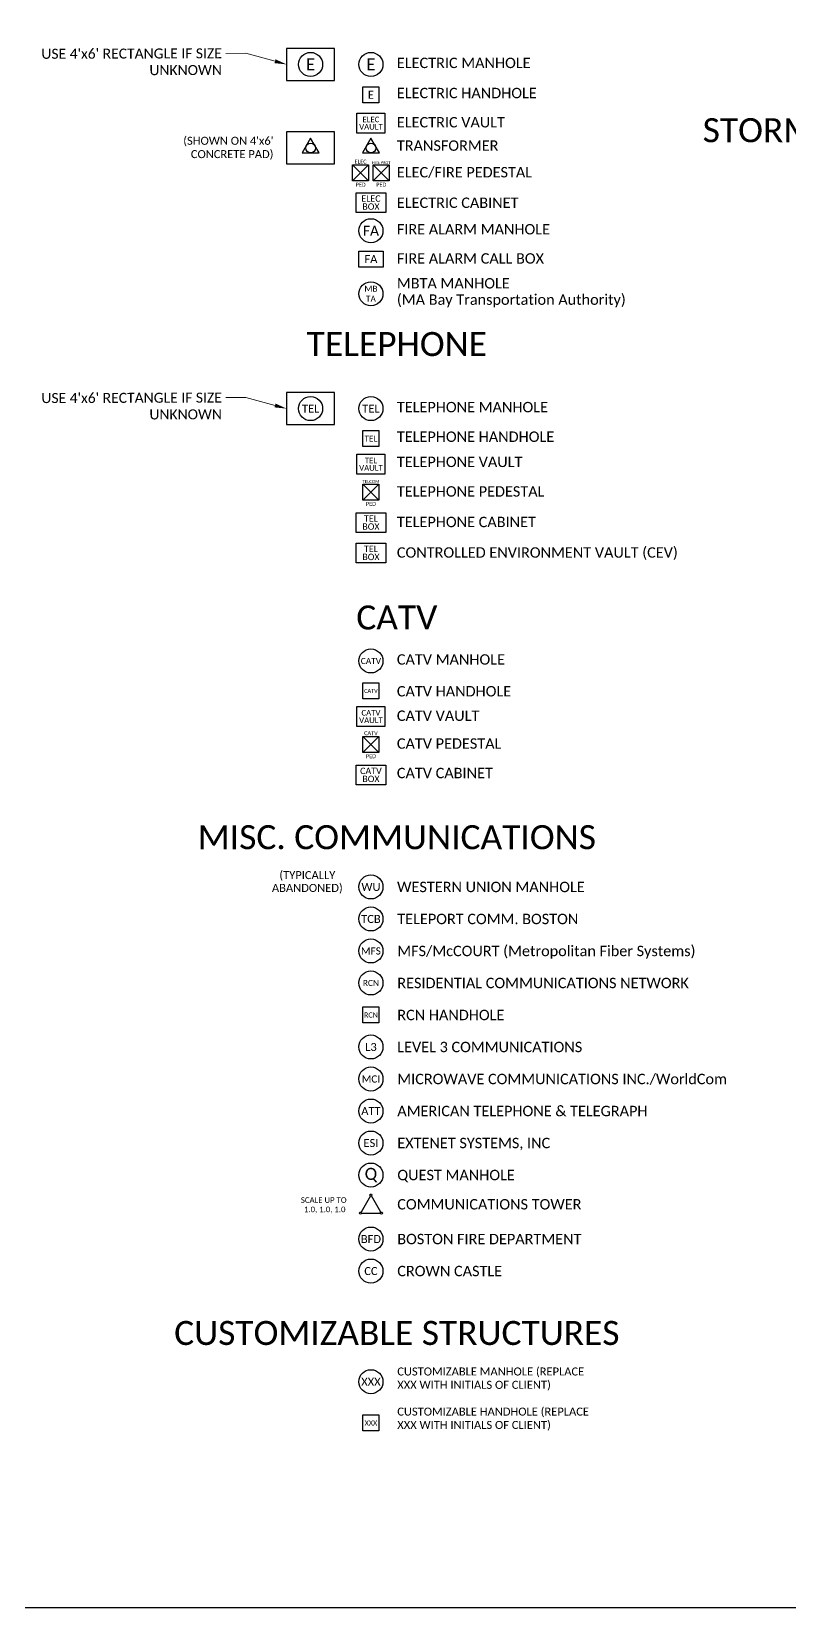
# Model space of a CAD drawing. Extents: x 779170 to 779830, y 2956097 to 2956472.
# Drawn here: x 779547.5 to 779642.2, y 2956097.5 to 2956294.4 of the extents above; entities that cross this region are included whole.
import ezdxf
from ezdxf import colors
from ezdxf.entities.mleader import LeaderData, LeaderLine
from ezdxf.enums import TextEntityAlignment as Align
from ezdxf.math import Vec2, Vec3

# ---------------------------------------------------------------- set-up
doc = ezdxf.new("R2010")
doc.units = 0
doc.header["$MEASUREMENT"] = 0
doc.layers.get('Defpoints').update_dxf_attribs({"color": 4})
for name, color, linetype in [('C-COMM-STRC', 30, 'Continuous'), ('C-ELEC-STRC', 1, 'Continuous'), ('C-FIRE-STRC', 1, 'Continuous'), ('G-ANNO-NOTE', 7, 'Continuous')]:
    doc.layers.add(name, color=color, linetype=linetype)
doc.styles.add('Calibri', font='calibri.ttf')
doc.styles.add('EXISTING', font='calibrili.ttf')
doc.styles.add('PROPOSED', font='calibri.ttf')

# ---------------------------------------------------------------- blocks, each defined once
blk = doc.blocks.new('*U140')
at = {"layer": 'C-ELEC-STRC'}
blk.add_circle((0, 0), 1.5, dxfattribs=at)
at = {"layer": 'C-ELEC-STRC', "style": 'EXISTING'}
blk.add_text('E', height=1.5, dxfattribs=at).set_placement((0, 0), align=Align.MIDDLE)
blk = doc.blocks.new('*U168')
at = {"layer": 'C-ELEC-STRC'}
blk.add_lwpolyline([(-1, 1), (1, 1), (1, -1), (-1, -1)], close=True, dxfattribs=at)
at = {"layer": 'C-ELEC-STRC', "style": 'EXISTING'}
blk.add_text('E', height=1, dxfattribs=at).set_placement((0, 0), align=Align.MIDDLE_CENTER)
blk = doc.blocks.new('FIRE ALARM')
blk.add_lwpolyline([(-1.52, 1), (1.52, 1), (1.52, -1), (-1.52, -1)], close=True)
at = {"style": 'EXISTING'}
blk.add_text('FA', height=1, dxfattribs=at).set_placement((0, 0), align=Align.MIDDLE)
blk = doc.blocks.new('CELL TOWER')
at = {"color": 0}
for points in [[(-0.25, 5.57), (-4.95, -2.57)], [(4.95, -2.57), (0.25, 5.57)], [(-4.7, -3), (4.7, -3)]]:
    blk.add_lwpolyline(points, dxfattribs=at)
for centre in [(0, 6), (-5.2, -3), (5.2, -3)]:
    blk.add_circle(centre, 0.5, dxfattribs=at)
blk = doc.blocks.new('TRANSFORMER')
blk.add_lwpolyline([(0, 1.21), (-1.05, -0.61), (1.05, -0.61)], close=True)
blk.add_circle((0, 0), 0.606)
blk = doc.blocks.new('*U118')
at = {"layer": 'C-ELEC-STRC'}
blk.add_lwpolyline([(-1.85, 1.23), (1.85, 1.23), (1.85, -1.23), (-1.85, -1.23)], close=True, dxfattribs=at)
at = {"layer": 'C-ELEC-STRC', "insert": (0, 0), "char_height": 0.8, "width": 3.6916, "attachment_point": 5, "line_spacing_factor": 0.75, "style": 'EXISTING'}
blk.add_mtext('ELEC\\PBOX', dxfattribs=at)
blk = doc.blocks.new('*U114')
at = {"layer": 'C-ELEC-STRC'}
blk.add_lwpolyline([(-1.75, 1.25), (1.75, 1.25), (1.75, -1.25), (-1.75, -1.25), (-1.75, 1.25)], dxfattribs=at)
at = {"layer": 'C-ELEC-STRC', "insert": (0, 0), "char_height": 0.7, "width": 3.5, "attachment_point": 5, "line_spacing_factor": 0.8, "style": 'EXISTING'}
blk.add_mtext('ELEC\\PVAULT', dxfattribs=at)
blk = doc.blocks.new('*U141')
at = {"layer": 'C-FIRE-STRC'}
blk.add_circle((0, 0), 1.5, dxfattribs=at)
at = {"layer": 'C-FIRE-STRC', "style": 'EXISTING'}
blk.add_text('FA', height=1.25, dxfattribs=at).set_placement((0, 0), align=Align.MIDDLE)
blk = doc.blocks.new('*U142')
at = {"layer": 'C-ELEC-STRC'}
blk.add_circle((0, 0), 1.5, dxfattribs=at)
at = {"layer": 'C-ELEC-STRC', "insert": (0, 0), "char_height": 0.75, "width": 1.4827, "attachment_point": 5, "style": 'EXISTING'}
blk.add_mtext('MB\\PTA', dxfattribs=at)
blk = doc.blocks.new('*U139')
at = {"layer": 'C-COMM-STRC'}
blk.add_circle((0, 0), 1.5, dxfattribs=at)
at = {"layer": 'C-COMM-STRC', "style": 'EXISTING'}
blk.add_text('TEL', height=1, dxfattribs=at).set_placement((0, 0), align=Align.MIDDLE)
blk = doc.blocks.new('*U169')
at = {"layer": 'C-COMM-STRC'}
blk.add_lwpolyline([(-1, 1), (1, 1), (1, -1), (-1, -1)], close=True, dxfattribs=at)
at = {"layer": 'C-COMM-STRC', "style": 'EXISTING'}
blk.add_text('TEL', height=0.75, dxfattribs=at).set_placement((0, 0), align=Align.MIDDLE_CENTER)
blk = doc.blocks.new('*U119')
at = {"layer": 'C-COMM-STRC'}
blk.add_lwpolyline([(-1.85, 1.23), (1.85, 1.23), (1.85, -1.23), (-1.85, -1.23)], close=True, dxfattribs=at)
at = {"layer": 'C-COMM-STRC', "insert": (0, 0), "char_height": 0.8, "width": 3.6916, "attachment_point": 5, "line_spacing_factor": 0.75, "style": 'EXISTING'}
blk.add_mtext('TEL\\PBOX', dxfattribs=at)
blk = doc.blocks.new('*U115')
at = {"layer": 'C-COMM-STRC'}
blk.add_lwpolyline([(-1.75, 1.25), (1.75, 1.25), (1.75, -1.25), (-1.75, -1.25), (-1.75, 1.25)], dxfattribs=at)
at = {"layer": 'C-COMM-STRC', "insert": (0, 0), "char_height": 0.7, "width": 3.5, "attachment_point": 5, "line_spacing_factor": 0.8, "style": 'EXISTING'}
blk.add_mtext('TEL\\PVAULT', dxfattribs=at)
blk = doc.blocks.new('*U102')
at = {"layer": 'C-COMM-STRC'}
blk.add_lwpolyline([(-1, 1), (1, 1), (1, -1), (-1, -1)], close=True, dxfattribs=at)
for points in [[(1, 1), (-1, -1)], [(-1, 1), (1, -1)]]:
    blk.add_lwpolyline(points, dxfattribs=at)
at = {"layer": 'C-COMM-STRC', "style": 'EXISTING'}
blk.add_text('TELCOM', height=0.4, dxfattribs=at).set_placement((0, 1), align=Align.BOTTOM_CENTER)
blk.add_text('PED', height=0.5, dxfattribs=at).set_placement((0, -1.23), align=Align.TOP_CENTER)
blk = doc.blocks.new('*U103')
at = {"layer": 'C-ELEC-STRC'}
blk.add_lwpolyline([(-1, 1), (1, 1), (1, -1), (-1, -1)], close=True, dxfattribs=at)
for points in [[(1, 1), (-1, -1)], [(-1, 1), (1, -1)]]:
    blk.add_lwpolyline(points, dxfattribs=at)
at = {"layer": 'C-ELEC-STRC', "style": 'EXISTING'}
blk.add_text('ELEC', height=0.5, dxfattribs=at).set_placement((0, 1), align=Align.BOTTOM_CENTER)
blk.add_text('PED', height=0.5, dxfattribs=at).set_placement((0, -1.23), align=Align.TOP_CENTER)
blk = doc.blocks.new('*U104')
at = {"layer": 'C-FIRE-STRC'}
blk.add_lwpolyline([(-1, 1), (1, 1), (1, -1), (-1, -1)], close=True, dxfattribs=at)
for points in [[(1, 1), (-1, -1)], [(-1, 1), (1, -1)]]:
    blk.add_lwpolyline(points, dxfattribs=at)
at = {"layer": 'C-FIRE-STRC', "style": 'EXISTING'}
blk.add_text('FIRE PROT', height=0.35, dxfattribs=at).set_placement((0, 1), align=Align.BOTTOM_CENTER)
blk.add_text('PED', height=0.5, dxfattribs=at).set_placement((0, -1.23), align=Align.TOP_CENTER)
blk = doc.blocks.new('*U143')
at = {"layer": 'C-COMM-STRC'}
blk.add_circle((0, 0), 1.5, dxfattribs=at)
at = {"layer": 'C-COMM-STRC', "style": 'EXISTING'}
blk.add_text('CATV', height=0.75, dxfattribs=at).set_placement((0, 0), align=Align.MIDDLE)
blk = doc.blocks.new('*U170')
at = {"layer": 'C-COMM-STRC'}
blk.add_lwpolyline([(-1, 1), (1, 1), (1, -1), (-1, -1)], close=True, dxfattribs=at)
at = {"layer": 'C-COMM-STRC', "style": 'EXISTING'}
blk.add_text('CATV', height=0.5, dxfattribs=at).set_placement((0, 0), align=Align.MIDDLE_CENTER)
blk = doc.blocks.new('*U120')
at = {"layer": 'C-COMM-STRC'}
blk.add_lwpolyline([(-1.85, 1.23), (1.85, 1.23), (1.85, -1.23), (-1.85, -1.23)], close=True, dxfattribs=at)
at = {"layer": 'C-COMM-STRC', "insert": (0, 0), "char_height": 0.8, "width": 3.6916, "attachment_point": 5, "line_spacing_factor": 0.75, "style": 'EXISTING'}
blk.add_mtext('CATV\\PBOX', dxfattribs=at)
blk = doc.blocks.new('*U116')
at = {"layer": 'C-COMM-STRC'}
blk.add_lwpolyline([(-1.75, 1.25), (1.75, 1.25), (1.75, -1.25), (-1.75, -1.25), (-1.75, 1.25)], dxfattribs=at)
at = {"layer": 'C-COMM-STRC', "insert": (0, 0), "char_height": 0.7, "width": 3.5, "attachment_point": 5, "line_spacing_factor": 0.8, "style": 'EXISTING'}
blk.add_mtext('CATV\\PVAULT', dxfattribs=at)
blk = doc.blocks.new('*U105')
at = {"layer": 'C-COMM-STRC'}
blk.add_lwpolyline([(-1, 1), (1, 1), (1, -1), (-1, -1)], close=True, dxfattribs=at)
for points in [[(1, 1), (-1, -1)], [(-1, 1), (1, -1)]]:
    blk.add_lwpolyline(points, dxfattribs=at)
at = {"layer": 'C-COMM-STRC', "style": 'EXISTING'}
blk.add_text('CATV', height=0.5, dxfattribs=at).set_placement((0, 1), align=Align.BOTTOM_CENTER)
blk.add_text('PED', height=0.5, dxfattribs=at).set_placement((0, -1.23), align=Align.TOP_CENTER)
blk.add_text('PED', height=0.5, dxfattribs=at).set_placement((0, -1.23), align=Align.TOP_CENTER)
blk = doc.blocks.new('*U171')
at = {"layer": 'C-COMM-STRC'}
blk.add_lwpolyline([(-1, 1), (1, 1), (1, -1), (-1, -1)], close=True, dxfattribs=at)
at = {"layer": 'C-COMM-STRC', "style": 'EXISTING'}
blk.add_text('RCN', height=0.65, dxfattribs=at).set_placement((0, 0), align=Align.MIDDLE_CENTER)
blk = doc.blocks.new('*U151')
at = {"layer": 'C-COMM-STRC'}
blk.add_circle((0, 0), 1.5, dxfattribs=at)
at = {"layer": 'C-COMM-STRC', "style": 'EXISTING'}
blk.add_text('WU', height=1, dxfattribs=at).set_placement((0, 0), align=Align.MIDDLE)
blk = doc.blocks.new('*U150')
at = {"layer": 'C-COMM-STRC'}
blk.add_circle((0, 0), 1.5, dxfattribs=at)
at = {"layer": 'C-COMM-STRC', "style": 'EXISTING'}
blk.add_text('TCB', height=1, dxfattribs=at).set_placement((0, 0), align=Align.MIDDLE)
blk = doc.blocks.new('*U149')
at = {"layer": 'C-COMM-STRC'}
blk.add_circle((0, 0), 1.5, dxfattribs=at)
at = {"layer": 'C-COMM-STRC', "style": 'EXISTING'}
blk.add_text('MFS', height=0.9, dxfattribs=at).set_placement((0, 0), align=Align.MIDDLE)
blk = doc.blocks.new('*U148')
at = {"layer": 'C-COMM-STRC'}
blk.add_circle((0, 0), 1.5, dxfattribs=at)
at = {"layer": 'C-COMM-STRC', "style": 'EXISTING'}
blk.add_text('RCN', height=0.75, dxfattribs=at).set_placement((0, 0), align=Align.MIDDLE)
blk = doc.blocks.new('*U147')
at = {"layer": 'C-COMM-STRC'}
blk.add_circle((0, 0), 1.5, dxfattribs=at)
at = {"layer": 'C-COMM-STRC', "style": 'EXISTING'}
blk.add_text('L3', height=1, dxfattribs=at).set_placement((0, 0), align=Align.MIDDLE)
blk = doc.blocks.new('*U146')
at = {"layer": 'C-COMM-STRC'}
blk.add_circle((0, 0), 1.5, dxfattribs=at)
at = {"layer": 'C-COMM-STRC', "style": 'EXISTING'}
blk.add_text('MCI', height=0.9, dxfattribs=at).set_placement((0, 0), align=Align.MIDDLE)
blk = doc.blocks.new('*U145')
at = {"layer": 'C-COMM-STRC'}
blk.add_circle((0, 0), 1.5, dxfattribs=at)
at = {"layer": 'C-COMM-STRC', "style": 'EXISTING'}
blk.add_text('ATT', height=1, dxfattribs=at).set_placement((0, 0), align=Align.MIDDLE)
blk = doc.blocks.new('*U144')
at = {"layer": 'C-COMM-STRC'}
blk.add_circle((0, 0), 1.5, dxfattribs=at)
at = {"layer": 'C-COMM-STRC', "style": 'EXISTING'}
blk.add_text('Q', height=1.5, dxfattribs=at).set_placement((0, 0), align=Align.MIDDLE)
blk = doc.blocks.new('*U153')
at = {"layer": 'C-COMM-STRC'}
blk.add_circle((0, 0), 1.5, dxfattribs=at)
at = {"layer": 'C-COMM-STRC', "style": 'EXISTING'}
blk.add_text('CC', height=1, dxfattribs=at).set_placement((0, 0), align=Align.MIDDLE)
blk = doc.blocks.new('*U152')
at = {"layer": 'C-COMM-STRC'}
blk.add_circle((0, 0), 1.5, dxfattribs=at)
at = {"layer": 'C-COMM-STRC', "style": 'EXISTING'}
blk.add_text('BFD', height=1, dxfattribs=at).set_placement((0, 0), align=Align.MIDDLE)
blk = doc.blocks.new('*U163')
at = {"layer": 'C-COMM-STRC'}
blk.add_circle((0, 0), 1.5, dxfattribs=at)
at = {"layer": 'C-COMM-STRC', "style": 'EXISTING'}
blk.add_text('ESI', height=1, dxfattribs=at).set_placement((0, 0), align=Align.MIDDLE)
blk = doc.blocks.new('MH-CLIENT-SPECIFIC')
blk.add_circle((0, 0), 1.5)
blk.add_circle((0, 0), 1.5)
at = {"style": 'EXISTING'}
blk.add_attdef('OWNER', text='', height=1, dxfattribs=at).set_placement((0, 0), align=Align.MIDDLE_CENTER)
blk = doc.blocks.new('HH-CLIENT-SPECIFIC')
at = {"layer": 'C-COMM-STRC'}
blk.add_lwpolyline([(-1, 1), (1, 1), (1, -1), (-1, -1)], close=True, dxfattribs=at)
at = {"style": 'EXISTING'}
blk.add_attdef('OWNER_001', (-0.79325, -0.3235), '', height=0.65, dxfattribs=at)

msp = doc.modelspace()

# ---------------------------------------------------------------- linework, layer by layer
at = {"layer": 'C-COMM-STRC'}
msp.add_lwpolyline([(779579.36555, 2956245.27781), (779585.36555, 2956245.27781), (779585.36555, 2956249.27781), (779579.36555, 2956249.27781)], close=True, dxfattribs=at)
at = {"layer": 'C-ELEC-STRC'}
for points in [[(779579.36555, 2956288.29408), (779585.36555, 2956288.29408), (779585.36555, 2956292.29408), (779579.36555, 2956292.29408)], [(779579.36555, 2956277.85411), (779585.36555, 2956277.85411), (779585.36555, 2956281.85411), (779579.36555, 2956281.85411)]]:
    msp.add_lwpolyline(points, close=True, dxfattribs=at)
at = {"layer": 'Defpoints'}
msp.add_lwpolyline([(779169.9133, 2956097.45917), (779829.9133, 2956097.45917), (779829.9133, 2956472.45917), (779169.9133, 2956472.45917), (779169.9133, 2956097.45917)], close=True, dxfattribs=at)

# ---------------------------------------------------------------- block references
at = {"layer": 'C-COMM-STRC'}
for name, p in [('*U139', (779582.36555, 2956247.27781)), ('*U139', (779589.90417, 2956247.27781)), ('*U169', (779589.90417, 2956243.53119)), ('*U115', (779589.90417, 2956240.32731)), ('*U102', (779589.90417, 2956236.85219)), ('*U119', (779589.90417, 2956233.03501)), ('*U119', (779589.90417, 2956229.23959)), ('*U143', (779589.90417, 2956215.74274)), ('*U170', (779589.90417, 2956211.99611)), ('*U116', (779589.90417, 2956208.79223)), ('*U105', (779589.90417, 2956205.31711)), ('*U120', (779589.90417, 2956201.49993)), ('*U151', (779589.90417, 2956187.50199)), ('*U150', (779589.90417, 2956183.50199)), ('*U149', (779589.90417, 2956179.50199)), ('*U148', (779589.90417, 2956175.50199)), ('*U171', (779589.90417, 2956171.50199)), ('*U147', (779589.90417, 2956167.50199)), ('*U146', (779589.90417, 2956163.50199)), ('*U145', (779589.90417, 2956159.50199)), ('*U163', (779589.90417, 2956155.50199)), ('*U144', (779589.90417, 2956151.50199)), ('*U152', (779589.90417, 2956143.50199)), ('*U153', (779589.90417, 2956139.50199))]:
    msp.add_blockref(name, p, dxfattribs=at)
at = {"layer": 'C-COMM-STRC', "xscale": 0.25, "yscale": 0.25}
msp.add_blockref('CELL TOWER', (779589.90417, 2956147.50199), dxfattribs=at)
at = {"layer": 'C-COMM-STRC'}
for name, p, values in [('MH-CLIENT-SPECIFIC', (779589.90417, 2956125.67352), {'OWNER': 'XXX'}), ('MH-CLIENT-SPECIFIC', (779589.90417, 2956125.67352), {'OWNER': 'XXX'}), ('HH-CLIENT-SPECIFIC', (779589.90417, 2956120.51719), {'OWNER_001': 'XXX'}), ('HH-CLIENT-SPECIFIC', (779589.90417, 2956120.51719), {'OWNER_001': 'XXX'})]:
    msp.add_blockref(name, p, dxfattribs=at).add_auto_attribs(values)
at = {"layer": 'C-ELEC-STRC'}
for name, p in [('*U140', (779582.36555, 2956290.29408)), ('*U140', (779589.90417, 2956290.29408)), ('*U168', (779589.90417, 2956286.49145)), ('*U114', (779589.90417, 2956282.95158)), ('TRANSFORMER', (779582.36555, 2956279.85411)), ('TRANSFORMER', (779589.90417, 2956279.85411)), ('*U103', (779588.61022, 2956276.74402)), ('*U118', (779589.90417, 2956273.02283)), ('*U142', (779589.90417, 2956261.62699))]:
    msp.add_blockref(name, p, dxfattribs=at)
at = {"layer": 'C-FIRE-STRC'}
for name, p in [('*U104', (779591.1981, 2956276.74402)), ('*U141', (779589.90417, 2956269.50814)), ('FIRE ALARM', (779589.90417, 2956265.96691))]:
    msp.add_blockref(name, p, dxfattribs=at)

# ---------------------------------------------------------------- texts
at = {"layer": 'G-ANNO-NOTE', "style": 'Calibri'}
for s, p in [('ELECTRIC MANHOLE', (779593.14356, 2956290.48171)), ('ELECTRIC HANDHOLE', (779593.14356, 2956286.71563)), ('ELECTRIC VAULT', (779593.14356, 2956283.0678)), ('TRANSFORMER', (779593.14356, 2956280.14773)), ('ELEC/FIRE PEDESTAL', (779593.14356, 2956276.81975)), ('ELECTRIC CABINET', (779593.14356, 2956273.00254)), ('FIRE ALARM MANHOLE', (779593.14356, 2956269.69577)), ('FIRE ALARM CALL BOX', (779593.14356, 2956266.04476)), ('MBTA MANHOLE', (779593.14356, 2956262.93871)), ('(MA Bay Transportation Authority)', (779593.14356, 2956260.89959)), ('TELEPHONE MANHOLE', (779593.14356, 2956247.46544)), ('TELEPHONE HANDHOLE', (779593.14356, 2956243.76812)), ('TELEPHONE VAULT', (779593.14356, 2956240.62273)), ('TELEPHONE PEDESTAL', (779593.14356, 2956236.92792)), ('TELEPHONE CABINET', (779593.14356, 2956233.11304)), ('CONTROLLED ENVIRONMENT VAULT (CEV)', (779593.14356, 2956229.29816)), ('CATV MANHOLE', (779593.14356, 2956215.93037)), ('CATV HANDHOLE', (779593.14356, 2956211.96012)), ('CATV VAULT', (779593.14356, 2956208.89874)), ('CATV PEDESTAL', (779593.14356, 2956205.42362)), ('CATV CABINET', (779593.14356, 2956201.7376)), ('WESTERN UNION MANHOLE', (779593.16884, 2956187.50199)), ('TELEPORT COMM. BOSTON', (779593.19514, 2956183.50199)), ('MFS/McCOURT (Metropolitan Fiber Systems)', (779593.19514, 2956179.50199)), ('RESIDENTIAL COMMUNICATIONS NETWORK', (779593.19514, 2956175.50199)), ('RCN HANDHOLE', (779593.19514, 2956171.50199)), ('LEVEL 3 COMMUNICATIONS', (779593.19514, 2956167.50199)), ('MICROWAVE COMMUNICATIONS INC./WorldCom', (779593.19514, 2956163.50199)), ('AMERICAN TELEPHONE & TELEGRAPH', (779593.19514, 2956159.50199)), ('EXTENET SYSTEMS, INC', (779593.19514, 2956155.50199)), ('QUEST MANHOLE', (779593.19514, 2956151.50199)), ('COMMUNICATIONS TOWER', (779593.19514, 2956147.84724)), ('BOSTON FIRE DEPARTMENT', (779593.19514, 2956143.50199)), ('CROWN CASTLE', (779593.19514, 2956139.50199))]:
    msp.add_text(s, height=1.3, dxfattribs=at).set_placement(p, align=Align.MIDDLE_LEFT)
at = {"layer": 'G-ANNO-NOTE', "style": 'PROPOSED'}
for s, p in [('STORMWATER DRAINS', (779653.13449, 2956280.56979)), ('TELEPHONE', (779593.14356, 2956253.8454)), ('CATV', (779593.14356, 2956219.67698)), ('MISC. COMMUNICATIONS', (779593.14356, 2956192.22053)), ('CUSTOMIZABLE STRUCTURES', (779593.14356, 2956130.26411)), ('CUSTOMIZABLE STRUCTURES', (779593.14356, 2956130.26411))]:
    msp.add_text(s, height=3, dxfattribs=at).set_placement(p, align=Align.CENTER)
at = {"layer": 'G-ANNO-NOTE', "style": 'EXISTING'}
for s, p in [('(TYPICALLY', (779581.95673, 2956188.97978)), ('ABANDONED)', (779581.95673, 2956187.38037))]:
    msp.add_text(s, height=1, rotation=360, dxfattribs=at).set_placement(p, align=Align.MIDDLE_CENTER)
at = {"layer": 'G-ANNO-NOTE', "insert": (779577.72195, 2956279.80734), "char_height": 1, "width": 11.9602339, "attachment_point": 6, "rotation": 360, "style": 'EXISTING'}
msp.add_mtext("(SHOWN ON 4'x6' CONCRETE PAD)", dxfattribs=at)
at = {"layer": 'G-ANNO-NOTE'}
for s, insert, char_height, width, attachment_point, style in [('SCALE UP TO\\P 1.0, 1.0, 1.0', (779584.00592, 2956147.72124), 0.7, 10, 5, 'EXISTING'), ('CUSTOMIZABLE MANHOLE (REPLACE XXX WITH INITIALS OF CLIENT)', (779593.19514, 2956127.45001), 1, 23.9608847, 1, 'Calibri'), ('CUSTOMIZABLE MANHOLE (REPLACE XXX WITH INITIALS OF CLIENT)', (779593.19514, 2956127.45001), 1, 23.9608847, 1, 'Calibri'), ('CUSTOMIZABLE HANDHOLE (REPLACE XXX WITH INITIALS OF CLIENT)', (779593.19514, 2956122.43822), 1, 23.9608847, 1, 'Calibri'), ('CUSTOMIZABLE HANDHOLE (REPLACE XXX WITH INITIALS OF CLIENT)', (779593.19514, 2956122.43822), 1, 23.9608847, 1, 'Calibri')]:
    msp.add_mtext(s, dxfattribs=dict(at, insert=insert, char_height=char_height, width=width, attachment_point=attachment_point, style=style))

# ---------------------------------------------------------------- leaders
at = {"layer": 'C-COMM-STRC'}
ml = msp.add_multileader_mtext('Standard', dxfattribs=at)
ml.set_content("USE 4'x6' RECTANGLE IF SIZE UNKNOWN", color=256, style='EXISTING')
ml.set_leader_properties(color=256, linetype='ByLayer', lineweight=13)
ml.build(insert=Vec2(0, 0))
ml.multileader.update_dxf_attribs({"dogleg_length": 2.5, "arrow_head_size": 1.5})
ctx = ml.context
ctx.base_point, ctx.char_height, ctx.arrow_head_size, ctx.landing_gap_size, ctx.plane_origin, ctx.plane_x_axis, ctx.plane_y_axis = Vec3(779548.36865, 2956248.58343), 1.25, 1.5, 0.5, Vec3(779665.80204, 2956238.68585), Vec3(0.999995652, 0.00294904), Vec3(-0.00294904, 0.999995652)
ctx.text_align_type = 2
notes = []
notes.append((ctx, [(0, (1, 1, 0), (779574.27815, 2956248.65984), (-0.999995652, -0.00294904), 2.5, [(0, [(779579.36555, 2956247.27781)], 0, [])])]))
ctx.mtext.insert, ctx.mtext.text_direction, ctx.mtext.rotation, ctx.mtext.width, ctx.mtext.alignment, ctx.mtext.flow_direction = Vec3(779571.2763, 2956249.28416), Vec3(0.999995652, 0.00294904), 0.002949045, 23.6349996, 3, 5
at = {"layer": 'C-ELEC-STRC'}
ml = msp.add_multileader_mtext('Standard', dxfattribs=at)
ml.set_content("USE 4'x6' RECTANGLE IF SIZE UNKNOWN", color=256, style='EXISTING')
ml.set_leader_properties(color=256, linetype='ByLayer', lineweight=13)
ml.build(insert=Vec2(0, 0))
ml.multileader.update_dxf_attribs({"dogleg_length": 2.5, "arrow_head_size": 1.5})
ctx = ml.context
ctx.base_point, ctx.char_height, ctx.arrow_head_size, ctx.landing_gap_size, ctx.plane_origin, ctx.plane_x_axis, ctx.plane_y_axis = Vec3(779548.36865, 2956291.60707), 1.25, 1.5, 0.5, Vec3(779665.80204, 2956281.70212), Vec3(0.999995652, 0.00294904), Vec3(-0.00294904, 0.999995652)
ctx.text_align_type = 2
notes.append((ctx, [(0, (1, 1, 0), (779574.27815, 2956291.68348), (-0.999995652, -0.00294904), 2.5, [(0, [(779579.36555, 2956290.29408)], 0, [])])]))
ctx.mtext.insert, ctx.mtext.text_direction, ctx.mtext.rotation, ctx.mtext.width, ctx.mtext.alignment, ctx.mtext.flow_direction = Vec3(779571.2763, 2956292.30781), Vec3(0.999995652, 0.00294904), 0.002949045, 23.6349996, 3, 5
for ctx, leaders in notes:
    for number, flags, end, landing, length, lines in leaders:
        leader = LeaderData()
        leader.index, (leader.has_last_leader_line, leader.has_dogleg_vector, leader.attachment_direction) = number, flags
        leader.last_leader_point, leader.dogleg_vector, leader.dogleg_length = Vec3(end), Vec3(landing), length
        for number, points, colour, breaks in lines:
            line = LeaderLine()
            line.index, line.vertices, line.color, line.breaks = number, Vec3.list(points), colors.encode_raw_color(colour), breaks
            leader.lines.append(line)
        ctx.leaders.append(leader)

doc.saveas('drawing.dxf')
